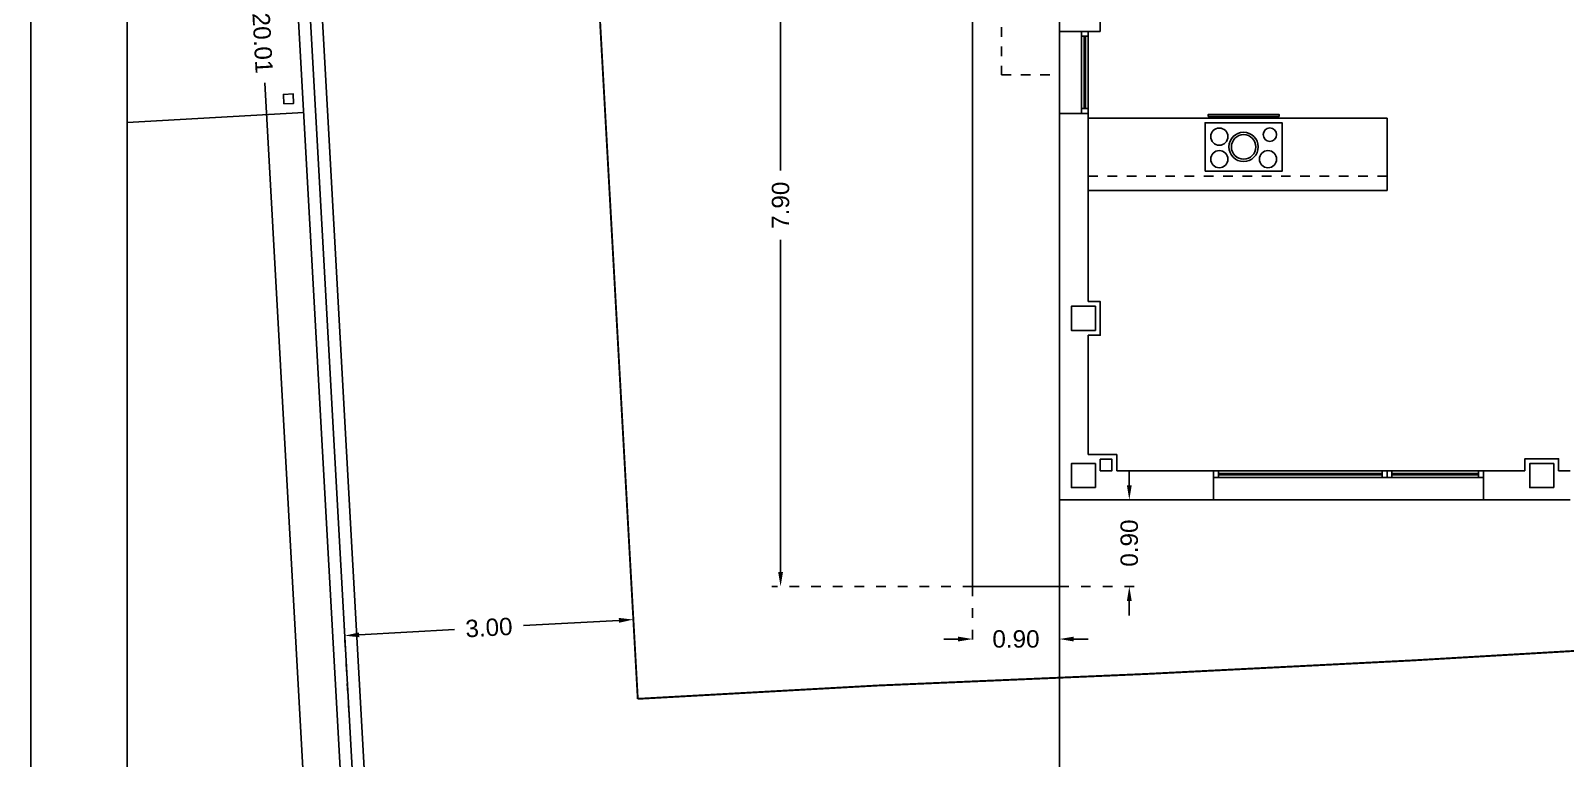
# Model space of a CAD drawing. Header units: millimetres. Extents: x 441061 to 442903, y 4515148 to 4515613.
# Drawn here: x 442334.7 to 442350.63, y 4515530.73 to 4515538.27 of the extents above; entities that cross this region are included whole.
import ezdxf

# ---------------------------------------------------------------- set-up
doc = ezdxf.new("R2010")
doc.units = ezdxf.units.MM
for name, pattern in [('CONTINUA', [0]), ('PUNTOS2', [0.125, 0, -0.125]), ('RAYITAS', [0.375, 0.25, -0.125])]:
    doc.linetypes.add(name, pattern=pattern)
for name, color, linetype in [('01_alzado', 5, 'CONTINUA'), ('01_cotas', 254, 'Continuous'), ('01_ejes', 10, 'Continuous'), ('01_implantación', 5, 'Continuous'), ('01_mono BAJA', 2, 'Continuous'), ('01_proyección', 4, 'RAYITAS'), ('01_retranqueo', 250, 'Continuous'), ('01_urb interior', 4, 'Continuous')]:
    doc.layers.add(name, color=color, linetype=linetype)
doc.layers.add('01_cartela', color=6, linetype='Continuous', plot=False)
doc.styles.add('Estilo1', font='swissel.ttf')
doc.styles.add('ROMANS', font='romans')
doc.dimstyles.new('DECIMAL-50', dxfattribs={"dimtxt": 0.08, "dimasz": 0.15, "dimexe": 0.09, "dimexo": 0, "dimgap": 0.09, "dimtad": 0, "dimzin": 0, "dimdsep": 46, "dimtxsty": 'ROMANS', "dimcen": 0.09, "dimclrt": 6, "dimadec": 0, "dimazin": 0, "dimtfac": 1.38, "dimtix": 1, "dimtofl": 0, "dimtmove": 2, "dimatfit": 3, "dimldrblk": 'OBLIQUE', "dimfxl": 1, "dimtolj": 1, "dimtzin": 0, "dimarcsym": 0})

# ---------------------------------------------------------------- blocks, each defined once
blk = doc.blocks.new('A$C6A825EFA')
at = {"layer": '01_mono BAJA', "color": 254}
for p, q in [((0, 12.5, 0), (0, 7.855, 0)), ((0.425, 7.855, 0), (0.425, 8.98, 0)), ((0.425, 7.855, 0), (0, 7.855, 0)), ((0, 7.855, 0), (0, 7.005, 0)), ((0.23, 7.855, 0), (0.23, 7.005, 0)), ((0.23, 7.805, 0), (0.3, 7.805, 0)), ((0.258, 7.055, 0), (0.258, 7.805, 0)), ((0.272, 7.055, 0), (0.272, 7.805, 0)), ((0.3, 7.855, 0), (0.3, 7.005, 0)), ((0.23, 7.055, 0), (0.3, 7.055, 0)), ((0.3, 7.005, 0), (0, 7.005, 0)), ((0, 7.005, 0), (0, 3, 0)), ((0.3, 7.005, 0), (0.3, 5.055, 0)), ((3.4, 6.955, 0), (0.3, 6.955, 0)), ((3.4, 6.205, 0), (3.4, 6.955, 0)), ((3.4, 6.205, 0), (0.3, 6.205, 0)), ((0.3, 4.705, 0), (0.3, 3.47, 0)), ((0.3, 3.47, 0), (0.595, 3.47, 0)), ((0.595, 3.47, 0), (0.595, 3.3, 0)), ((0.595, 3.3, 0), (1.6, 3.3, 0)), ((1.6, 3.3, 0), (1.6, 3, 0)), ((4.4, 3.3, 0), (1.6, 3.3, 0)), ((4.4, 3.23, 0), (1.6, 3.23, 0)), ((1.65, 3.3, 0), (1.65, 3.23, 0)), ((1.65, 3.272, 0), (3.35, 3.272, 0)), ((1.65, 3.258, 0), (3.35, 3.258, 0)), ((3.35, 3.3, 0), (3.35, 3.23, 0)), ((3.4, 3.3, 0), (3.4, 3.23, 0)), ((3.45, 3.3, 0), (3.45, 3.23, 0)), ((4.35, 3.272, 0), (3.45, 3.272, 0)), ((4.35, 3.258, 0), (3.45, 3.258, 0)), ((4.35, 3.3, 0), (4.35, 3.23, 0)), ((4.4, 3.3, 0), (4.4, 3, 0)), ((4.4, 3.3, 0), (4.83, 3.3, 0)), ((5.3, 3.3, 0), (5.18, 3.3, 0)), ((0, 3, 0), (1.6, 3, 0)), ((0, 3), (0, 0, 0)), ((1.6, 3, 0), (4.4, 3, 0)), ((4.4, 3, 0), (5.3, 3, 0))]:
    blk.add_line(p, q, dxfattribs=at)
at = {"layer": '01_mono BAJA', "color": 254, "elevation": 0}
for points in [[(1.513, 6.408), (2.313, 6.408), (2.312, 6.908), (1.512, 6.908)], [(2.28, 6.975), (1.545, 6.975), (1.545, 6.995), (2.28, 6.995)], [(0.425, 3.42), (0.545, 3.42), (0.545, 3.3), (0.425, 3.3)]]:
    blk.add_lwpolyline(points, close=True, dxfattribs=at)
at = {"layer": '01_mono BAJA', "color": 254}
for points in [[(0.375, 4.755), (0.125, 4.755), (0.125, 5.005), (0.375, 5.005), (0.375, 4.755)], [(0.375, 3.125), (0.125, 3.125), (0.125, 3.375), (0.375, 3.375), (0.375, 3.125)], [(5.13, 3.125), (4.88, 3.125), (4.88, 3.375), (5.13, 3.375), (5.13, 3.125)]]:
    blk.add_lwpolyline(points, close=True, dxfattribs=at)
at = {"layer": '01_mono BAJA', "color": 254, "elevation": 0}
blk.add_lwpolyline([(0.3, 5.055), (0.425, 5.055), (0.425, 4.705), (0.3, 4.705)], dxfattribs=at)
at = {"layer": '01_mono BAJA', "color": 254}
blk.add_lwpolyline([(4.83, 3.3), (4.83, 3.425), (5.18, 3.425), (5.18, 3.3)], dxfattribs=at)
for centre, radius in [((1.66, 6.765, 0), 0.089), ((2.185, 6.785, 0), 0.0693), ((1.912, 6.658, 0), 0.152), ((1.912, 6.658, 0), 0.127), ((1.66, 6.531, 0), 0.089), ((2.165, 6.531, 0), 0.089)]:
    blk.add_circle(centre, radius, dxfattribs=at)
at = {"layer": '01_proyección', "color": 120, "ltscale": 0.25}
blk.add_line((3.4, 6.355, 0), (0.3, 6.355, 0), dxfattribs=at)
at = {"layer": '01_proyección', "color": 120, "ltscale": 0.25, "elevation": 0}
blk.add_lwpolyline([(15.7, 7.405), (16.3, 7.405), (16.3, 13.1), (-0.6, 13.1), (-0.6, 7.405), (0, 7.405)], dxfattribs=at)
blk = doc.blocks.new('*D136')
at = {"layer": '01_cotas', "color": 0, "linetype": 'PUNTOS2', "lineweight": -2, "transparency": 16777216}
for p, q in [((442341.003, 4515531.346), (442340.952, 4515532.258)), ((442338.007, 4515531.179), (442337.957, 4515532.091))]:
    blk.add_line(p, q, dxfattribs=at)
at = {"layer": '01_cotas', "color": 0, "lineweight": -2, "transparency": 16777216}
for p, q in [((442338.111, 4515532.009), (442339.1, 4515532.065)), ((442340.807, 4515532.16), (442339.819, 4515532.105))]:
    blk.add_line(p, q, dxfattribs=at)
at = {"layer": '01_cotas', "color": 0, "transparency": 16777216}
for points in [[(442340.806, 4515532.185), (442340.809, 4515532.135), (442340.957, 4515532.168)], [(442338.11, 4515532.034), (442338.113, 4515531.985), (442337.962, 4515532.001)]]:
    blk.add_solid(points, dxfattribs=at)
at = {"layer": '01_cotas', "color": 7, "transparency": 16777216, "insert": (442339.459, 4515532.085), "char_height": 0.18, "attachment_point": 5, "rotation": 3.1886, "style": 'Estilo1'}
blk.add_mtext('\\A1;3.00', dxfattribs=at)
blk = doc.blocks.new('*D140')
at = {"layer": '01_cotas', "color": 0, "linetype": 'PUNTOS2', "lineweight": -2, "transparency": 16777216}
for p, q in [((442337.061, 4515548.166), (442336.463, 4515548.133)), ((442338.174, 4515528.184), (442337.576, 4515528.15))]:
    blk.add_line(p, q, dxfattribs=at)
at = {"layer": '01_cotas', "color": 0, "lineweight": -2, "transparency": 16777216}
for p, q in [((442336.561, 4515547.988), (442337.086, 4515538.561)), ((442337.658, 4515528.305), (442337.133, 4515537.732))]:
    blk.add_line(p, q, dxfattribs=at)
at = {"layer": '01_cotas', "color": 0, "transparency": 16777216}
for points in [[(442336.586, 4515547.989), (442336.536, 4515547.987), (442336.553, 4515548.138)], [(442337.683, 4515528.306), (442337.633, 4515528.304), (442337.666, 4515528.155)]]:
    blk.add_solid(points, dxfattribs=at)
at = {"layer": '01_cotas', "color": 7, "transparency": 16777216, "insert": (442337.11, 4515538.146), "char_height": 0.18, "attachment_point": 5, "rotation": 273.1886, "style": 'Estilo1'}
blk.add_mtext('\\A1;20.01', dxfattribs=at)
blk = doc.blocks.new('*D169')
at = {"layer": '01_cotas', "color": 0, "linetype": 'PUNTOS2', "lineweight": -2, "transparency": 16777216}
for p, q in [((442344.477, 4515540.416), (442342.395, 4515540.416)), ((442344.477, 4515532.511), (442342.395, 4515532.511))]:
    blk.add_line(p, q, dxfattribs=at)
at = {"layer": '01_cotas', "color": 0, "lineweight": -2, "transparency": 16777216}
for p, q in [((442342.485, 4515540.266), (442342.485, 4515536.823)), ((442342.485, 4515532.661), (442342.485, 4515536.104))]:
    blk.add_line(p, q, dxfattribs=at)
at = {"layer": '01_cotas', "color": 0, "transparency": 16777216}
for points in [[(442342.46, 4515540.266), (442342.51, 4515540.266), (442342.485, 4515540.416)], [(442342.46, 4515532.661), (442342.51, 4515532.661), (442342.485, 4515532.511)]]:
    blk.add_solid(points, dxfattribs=at)
at = {"layer": '01_cotas', "color": 7, "transparency": 16777216, "insert": (442342.485, 4515536.464), "char_height": 0.18, "attachment_point": 5, "rotation": 90, "style": 'Estilo1'}
blk.add_mtext('\\A1;7.90', dxfattribs=at)
blk = doc.blocks.new('*D166')
at = {"layer": '01_cotas', "color": 0, "linetype": 'PUNTOS2', "lineweight": -2, "transparency": 16777216}
for p, q in [((442344.477, 4515532.511), (442344.477, 4515531.876)), ((442345.377, 4515532.511), (442345.377, 4515531.876))]:
    blk.add_line(p, q, dxfattribs=at)
at = {"layer": '01_cotas', "color": 0, "lineweight": -2, "transparency": 16777216}
for p, q in [((442344.327, 4515531.966), (442344.177, 4515531.966)), ((442345.527, 4515531.966), (442345.677, 4515531.966))]:
    blk.add_line(p, q, dxfattribs=at)
at = {"layer": '01_cotas', "color": 0, "transparency": 16777216}
for points in [[(442344.327, 4515531.991), (442344.327, 4515531.941), (442344.477, 4515531.966)], [(442345.527, 4515531.991), (442345.527, 4515531.941), (442345.377, 4515531.966)]]:
    blk.add_solid(points, dxfattribs=at)
at = {"layer": '01_cotas', "color": 7, "transparency": 16777216, "insert": (442344.927, 4515531.966), "char_height": 0.18, "attachment_point": 5, "style": 'Estilo1'}
blk.add_mtext('\\A1;0.90', dxfattribs=at)
blk = doc.blocks.new('*D167')
at = {"layer": '01_cotas', "color": 0, "lineweight": -2, "transparency": 16777216}
for p, q in [((442346.103, 4515533.561), (442346.103, 4515533.711)), ((442346.103, 4515532.361), (442346.103, 4515532.211))]:
    blk.add_line(p, q, dxfattribs=at)
at = {"layer": '01_cotas', "color": 0, "linetype": 'PUNTOS2', "lineweight": -2, "transparency": 16777216}
for p, q in [((442345.377, 4515533.411), (442346.193, 4515533.411)), ((442345.377, 4515532.511), (442346.193, 4515532.511))]:
    blk.add_line(p, q, dxfattribs=at)
at = {"layer": '01_cotas', "color": 0, "transparency": 16777216}
for points in [[(442346.078, 4515533.561), (442346.128, 4515533.561), (442346.103, 4515533.411)], [(442346.078, 4515532.361), (442346.128, 4515532.361), (442346.103, 4515532.511)]]:
    blk.add_solid(points, dxfattribs=at)
at = {"layer": '01_cotas', "color": 7, "transparency": 16777216, "insert": (442346.103, 4515532.961), "char_height": 0.18, "attachment_point": 5, "rotation": 90, "style": 'Estilo1'}
blk.add_mtext('\\A1;0.90', dxfattribs=at)

msp = doc.modelspace()

# ---------------------------------------------------------------- linework, layer by layer
at = {"layer": '01_alzado', "elevation": 0}
msp.add_lwpolyline([(442335.704, 4515554.517), (442372.471, 4515554.517), (442372.471, 4515523.829), (442335.704, 4515523.829)], close=True, dxfattribs=at)
msp.add_lwpolyline([(442335.704, 4515554.517), (442372.471, 4515554.517), (442372.471, 4515523.829), (442335.704, 4515523.829)], close=True, dxfattribs=at)
at = {"layer": '01_cartela', "color": 3, "elevation": 0}
msp.add_lwpolyline([(442334.704, 4515555.517), (442334.704, 4515512.447), (442395.98, 4515512.447), (442395.98, 4515555.517)], close=True, dxfattribs=at)
at = {"layer": '01_ejes', "color": 10, "ltscale": 0.25}
msp.add_line((442337.061, 4515548.166, 837.551), (442338.174, 4515528.184, 837.551), dxfattribs=at)
at = {"layer": '01_implantación', "linetype": 'Continuous'}
for p, q in [((442338.05, 4515528.177, 837.551), (442336.95, 4515547.909, 837.551)), ((442337.2, 4515547.923, 837.551), (442338.299, 4515528.191, 837.551))]:
    msp.add_line(p, q, dxfattribs=at)
at = {"layer": '01_implantación', "linetype": 'Continuous', "elevation": 837.551}
msp.add_lwpolyline([(442337.332, 4515537.515), (442337.327, 4515537.614), (442337.427, 4515537.62), (442337.432, 4515537.52)], close=True, dxfattribs=at)
at = {"layer": '01_retranqueo', "color": 170, "const_width": 0.02, "elevation": 837.551}
for points in [[(442340.335, 4515543.341), (442341.003, 4515531.346)], [(442341.003, 4515531.346), (442343.49, 4515531.484)]]:
    msp.add_lwpolyline(points, dxfattribs=at)
msp.add_lwpolyline([(442343.49, 4515531.484, 0.005837), (442351.817, 4515531.907)], format="xyb", dxfattribs=at)
at = {"layer": '01_urb interior', "color": 2}
for p, q in [((442344.477, 4515532.511, 837.551), (442344.477, 4515540.416, 837.551)), ((442335.704, 4515537.323, 837.551), (442337.539, 4515537.426, 837.551)), ((442345.377, 4515532.511, 837.551), (442344.477, 4515532.511, 837.551))]:
    msp.add_line(p, q, dxfattribs=at)

# ---------------------------------------------------------------- block references
at = {"layer": '01_mono BAJA', "rotation": 1.309213091169341e-07}
msp.add_blockref('A$C6A825EFA', (442345.377, 4515530.411, 837.551), dxfattribs=at)

# ---------------------------------------------------------------- dimensions: what is measured, and where the dimension line sits
at = {"layer": '01_cotas', "color": 251}
for p1, p2, distance, picture, middle in [((442338.174, 4515528.184, 837.551), (442337.061, 4515548.166, 837.551), 0.509, '*D140', (442337.11, 4515538.146)), ((442341.003, 4515531.346, 837.551), (442338.007, 4515531.179, 837.551), -0.823, '*D136', (442339.459, 4515532.085))]:
    dim = msp.add_aligned_dim(p1=p1, p2=p2, distance=distance, dimstyle='DECIMAL-50', override={"dimtxt": 0.18, "dimtxsty": 'Estilo1', "dimsah": 1, "dimclrt": 7, "dimfxl": 0.09, "dimarcsym": 2}, dxfattribs=at)
    dim.commit()
    dim.dimension.update_dxf_attribs({"geometry": picture, "text_midpoint": middle})
for base, p1, p2, picture, middle in [((442342.4846, 4515540.4157), (442344.4773, 4515532.5114, 0), (442344.4773, 4515540.4157, 0), '*D169', (442342.4846, 4515536.4636)), ((442346.103, 4515532.511), (442345.377, 4515533.411), (442345.377, 4515532.511, 0), '*D167', (442346.103, 4515532.961))]:
    dim = msp.add_linear_dim(base=base, p1=p1, p2=p2, angle=90, dimstyle='DECIMAL-50', override={"dimtxt": 0.18, "dimtxsty": 'Estilo1', "dimsah": 1, "dimclrt": 7, "dimfxl": 0.09, "dimarcsym": 2}, dxfattribs=at)
    dim.commit()
    dim.dimension.update_dxf_attribs({"geometry": picture, "text_midpoint": middle})
dim = msp.add_linear_dim(base=(442345.377, 4515531.966), p1=(442344.477, 4515532.511, 0), p2=(442345.377, 4515532.511, 0), dimstyle='DECIMAL-50', override={"dimtxt": 0.18, "dimtxsty": 'Estilo1', "dimsah": 1, "dimclrt": 7, "dimfxl": 0.09, "dimarcsym": 2}, dxfattribs=at)
dim.commit()
dim.dimension.update_dxf_attribs({"geometry": '*D166', "text_midpoint": (442344.927, 4515531.966)})

doc.saveas('drawing.dxf')
